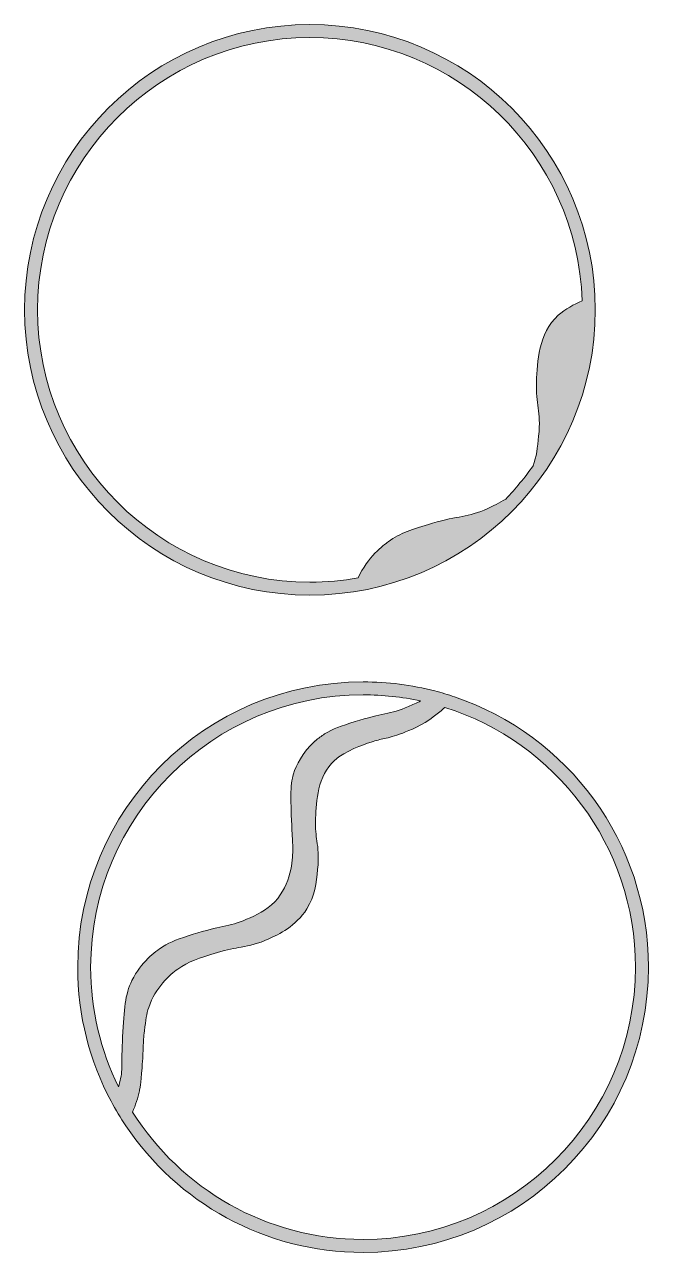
# Model space of a CAD drawing. Extents: x -1557 to 5989, y -1523 to 529.
# Drawn here: x 643 to 1677, y -1523 to 513 of the extents above; entities that cross this region are included whole.
import ezdxf

# ---------------------------------------------------------------- set-up
doc = ezdxf.new("R2010")
doc.units = 0
doc.header["$MEASUREMENT"] = 0
doc.layers.add('Layer 1', color=7, linetype='Continuous')

msp = doc.modelspace()

# ---------------------------------------------------------------- hatches: boundary and pattern name
at = {"layer": 'Layer 1', "true_color": 0xdf4c3a}
h = msp.add_hatch(color=13, dxfattribs=at)
h.dxf.hatch_style = 2
edge = h.paths.add_edge_path()
edge.add_spline(control_points=[(1116, 512.5), (854.8, 512.5), (643.1, 300.8), (643.1, 39.6), (643.1, -221.6), (854.8, -433.3), (1116, -433.3), (1377.2, -433.3), (1588.9, -221.6), (1588.9, 39.6), (1588.9, 300.8), (1377.2, 512.5), (1116, 512.5)], knot_values=[0, 0, 0, 0, 1, 1, 1, 2, 2, 2, 3, 3, 3, 4, 4, 4, 4], degree=3, periodic=1)
edge = h.paths.add_edge_path()
edge.add_spline(control_points=[(664.6, 39.6), (664.6, 288.5), (867.1, 491), (1116, 491), (1359.9, 491), (1559.2, 296.6), (1567.1, 54.6), (1553.5, 48.7), (1538.9, 40.9), (1527.5, 30.6), (1494.4, 0.9), (1492.8, -47.2), (1491.4, -79.1), (1489.7, -119.7), (1499.6, -125.8), (1495, -169.9), (1493.1, -188.1), (1491.4, -203.7), (1485.7, -219.1), (1472, -238.5), (1456.9, -256.9), (1440.4, -274), (1429.6, -281), (1419.1, -285.8), (1410.8, -289.7), (1377.3, -305.2), (1362.2, -301.1), (1318.9, -314.1), (1284.7, -324.3), (1265.9, -330.3), (1245.9, -344.7), (1238, -350.3), (1211.5, -370.4), (1195.9, -404.7), (1170, -409.4), (1143.3, -411.8), (1116, -411.8), (867.1, -411.8), (664.6, -209.3), (664.6, 39.6)], knot_values=[0, 0, 0, 0, 1, 1, 1, 2, 2, 2, 3, 3, 3, 4, 4, 4, 5, 5, 5, 6, 6, 6, 7, 7, 7, 8, 8, 8, 9, 9, 9, 10, 10, 10, 11, 11, 11, 12, 12, 12, 13, 13, 13, 13], degree=3, periodic=1)
at = {"layer": 'Layer 1', "true_color": 0xa8cbbc}
h = msp.add_hatch(color=9, dxfattribs=at)
h.dxf.hatch_style = 2
edge = h.paths.add_edge_path()
edge.add_spline(control_points=[(1355.8, -602), (1345, -598.3), (1334, -595), (1322.9, -592.1), (1284.9, -582.3), (1245.1, -577.1), (1204, -577.1), (942.8, -577.1), (731.1, -788.8), (731.1, -1050), (731.1, -1130.4), (751.1, -1206.1), (786.5, -1272.4), (794, -1286.4), (802.1, -1299.9), (810.9, -1313), (895.7, -1439.6), (1040.1, -1522.9), (1204, -1522.9), (1465.2, -1522.9), (1677, -1311.2), (1677, -1050), (1677, -841.9), (1542.5, -665.2), (1355.8, -602)], knot_values=[0, 0, 0, 0, 1, 1, 1, 2, 2, 2, 3, 3, 3, 4, 4, 4, 5, 5, 5, 6, 6, 6, 7, 7, 7, 8, 8, 8, 8], degree=3, periodic=1)
edge = h.paths.add_edge_path()
edge.add_spline(control_points=[(752.6, -1050), (752.6, -801.1), (955.1, -598.6), (1204, -598.6), (1236.7, -598.6), (1268.6, -602.1), (1299.3, -608.7), (1292.6, -612.3), (1285.9, -615.2), (1279.3, -618.1), (1264.3, -624.7), (1253.5, -627.1), (1239.9, -630), (1227.9, -632.7), (1212.9, -635.9), (1190.8, -643), (1167, -650.6), (1153.8, -654.8), (1140.3, -663.5), (1135, -666.9), (1129.9, -670.7), (1125.1, -674.7), (1125.1, -674.7), (1124.9, -674.9), (1124.9, -674.9), (1124.9, -674.9), (1124.8, -674.9), (1124.8, -674.9), (1102.9, -694.8), (1093.1, -715.7), (1088.7, -729.6), (1082.9, -748), (1084.1, -774.8), (1086.2, -823.4), (1086.8, -838), (1087.3, -844.3), (1087.6, -848.1), (1087.9, -851.7), (1087.9, -852.5), (1087.8, -855.8), (1087.8, -855.8), (1087.7, -856.9), (1087.7, -856.9), (1087, -872.1), (1085.3, -912.7), (1057.7, -941.5), (1043.4, -956.4), (1026.8, -963.7), (1010.8, -970.7), (995.9, -977.3), (985.6, -979.5), (971.4, -982.6), (959.4, -985.2), (944.4, -988.5), (922.4, -995.6), (898.5, -1003.2), (885.4, -1007.4), (871.8, -1016.1), (859.2, -1024.2), (835.9, -1042.2), (821.1, -1071.9), (809.4, -1095.4), (808.1, -1118.9), (805.6, -1165.6), (804.5, -1186.5), (804, -1206.2), (804.2, -1219.7), (803.5, -1229.9), (801.6, -1239.4), (798.6, -1248.3), (769.1, -1188.4), (752.6, -1121.1), (752.6, -1050)], knot_values=[0, 0, 0, 0, 1, 1, 1, 2, 2, 2, 3, 3, 3, 4, 4, 4, 5, 5, 5, 6, 6, 6, 7, 7, 7, 8, 8, 8, 9, 9, 9, 10, 10, 10, 11, 11, 11, 12, 12, 12, 13, 13, 13, 14, 14, 14, 15, 15, 15, 16, 16, 16, 17, 17, 17, 18, 18, 18, 19, 19, 19, 20, 20, 20, 21, 21, 21, 22, 22, 22, 23, 23, 23, 24, 24, 24, 24], degree=3, periodic=1)
edge = h.paths.add_edge_path()
edge.add_spline(control_points=[(1204, -1501.4), (1043.4, -1501.4), (902.1, -1417.1), (822.1, -1290.3), (826.9, -1278.8), (830.8, -1266.7), (833.4, -1255), (834, -1252), (835.6, -1244.9), (837.7, -1217), (839, -1200.9), (839.4, -1190.7), (839.7, -1182.6), (840.1, -1173.1), (840.4, -1166.3), (841.8, -1155.6), (841.8, -1155.6), (841.8, -1155.4), (841.8, -1155.4), (844, -1137), (845.2, -1127.8), (848.8, -1116.9), (860, -1083.6), (883.9, -1062.7), (897.1, -1053.1), (914.8, -1040.5), (931.7, -1035.1), (962.6, -1025.9), (979.1, -1020.9), (991.2, -1018.7), (1001.8, -1016.7), (1016.7, -1014), (1029.4, -1011.6), (1047.9, -1003.2), (1064.6, -995.4), (1092.5, -982.5), (1110.8, -953.3), (1124.2, -931.9), (1126.4, -910.7), (1128.7, -888.3), (1131.1, -865.4), (1129.3, -852.9), (1127.6, -840.8), (1126.2, -831), (1124.7, -820.9), (1125.4, -804.5), (1125.4, -804.5), (1125.4, -803.1), (1125.4, -803.1), (1126.7, -775.2), (1128.5, -732.9), (1156.6, -707.5), (1175.2, -690.8), (1203.7, -681.5), (1217.4, -677), (1226.4, -674.1), (1232.7, -672.6), (1238.9, -671.2), (1247.5, -669.3), (1255.6, -667.4), (1269.7, -662), (1281.5, -657.4), (1301.1, -649.8), (1322.6, -633.6), (1328.5, -629.2), (1334.1, -624.4), (1339.5, -619.4), (1522.4, -677.1), (1655.4, -848.3), (1655.4, -1050), (1655.4, -1298.9), (1452.9, -1501.4), (1204, -1501.4)], knot_values=[0, 0, 0, 0, 1, 1, 1, 2, 2, 2, 3, 3, 3, 4, 4, 4, 5, 5, 5, 6, 6, 6, 7, 7, 7, 8, 8, 8, 9, 9, 9, 10, 10, 10, 11, 11, 11, 12, 12, 12, 13, 13, 13, 14, 14, 14, 15, 15, 15, 16, 16, 16, 17, 17, 17, 18, 18, 18, 19, 19, 19, 20, 20, 20, 21, 21, 21, 22, 22, 22, 23, 23, 23, 24, 24, 24, 24], degree=3, periodic=1)

# ---------------------------------------------------------------- linework, layer by layer
at = {"layer": 'Layer 1', "lineweight": 0}
for points, knots in [([(1116, 512.5), (854.8, 512.5), (643.1, 300.8), (643.1, 39.6), (643.1, -221.6), (854.8, -433.3), (1116, -433.3), (1377.2, -433.3), (1588.9, -221.6), (1588.9, 39.6), (1588.9, 300.8), (1377.2, 512.5), (1116, 512.5)], [0, 0, 0, 0, 1, 1, 1, 2, 2, 2, 3, 3, 3, 4, 4, 4, 4]), ([(664.6, 39.6), (664.6, 288.5), (867.1, 491), (1116, 491), (1359.9, 491), (1559.2, 296.6), (1567.1, 54.6), (1553.5, 48.7), (1538.9, 40.9), (1527.5, 30.6), (1494.4, 0.9), (1492.8, -47.2), (1491.4, -79.1), (1489.7, -119.7), (1499.6, -125.8), (1495, -169.9), (1493.1, -188.1), (1491.4, -203.7), (1485.7, -219.1), (1472, -238.5), (1456.9, -256.9), (1440.4, -274), (1429.6, -281), (1419.1, -285.8), (1410.8, -289.7), (1377.3, -305.2), (1362.2, -301.1), (1318.9, -314.1), (1284.7, -324.3), (1265.9, -330.3), (1245.9, -344.7), (1238, -350.3), (1211.5, -370.4), (1195.9, -404.7), (1170, -409.4), (1143.3, -411.8), (1116, -411.8), (867.1, -411.8), (664.6, -209.3), (664.6, 39.6)], [0, 0, 0, 0, 1, 1, 1, 2, 2, 2, 3, 3, 3, 4, 4, 4, 5, 5, 5, 6, 6, 6, 7, 7, 7, 8, 8, 8, 9, 9, 9, 10, 10, 10, 11, 11, 11, 12, 12, 12, 13, 13, 13, 13]), ([(1355.8, -602), (1345, -598.3), (1334, -595), (1322.9, -592.1), (1284.9, -582.3), (1245.1, -577.1), (1204, -577.1), (942.8, -577.1), (731.1, -788.8), (731.1, -1050), (731.1, -1130.4), (751.1, -1206.1), (786.5, -1272.4), (794, -1286.4), (802.1, -1299.9), (810.9, -1313), (895.7, -1439.6), (1040.1, -1522.9), (1204, -1522.9), (1465.2, -1522.9), (1677, -1311.2), (1677, -1050), (1677, -841.9), (1542.5, -665.2), (1355.8, -602)], [0, 0, 0, 0, 1, 1, 1, 2, 2, 2, 3, 3, 3, 4, 4, 4, 5, 5, 5, 6, 6, 6, 7, 7, 7, 8, 8, 8, 8]), ([(752.6, -1050), (752.6, -801.1), (955.1, -598.6), (1204, -598.6), (1236.7, -598.6), (1268.6, -602.1), (1299.3, -608.7), (1292.6, -612.3), (1285.9, -615.2), (1279.3, -618.1), (1264.3, -624.7), (1253.5, -627.1), (1239.9, -630), (1227.9, -632.7), (1212.9, -635.9), (1190.8, -643), (1167, -650.6), (1153.8, -654.8), (1140.3, -663.5), (1135, -666.9), (1129.9, -670.7), (1125.1, -674.7), (1125.1, -674.7), (1124.9, -674.9), (1124.9, -674.9), (1124.9, -674.9), (1124.8, -674.9), (1124.8, -674.9), (1102.9, -694.8), (1093.1, -715.7), (1088.7, -729.6), (1082.9, -748), (1084.1, -774.8), (1086.2, -823.4), (1086.8, -838), (1087.3, -844.3), (1087.6, -848.1), (1087.9, -851.7), (1087.9, -852.5), (1087.8, -855.8), (1087.8, -855.8), (1087.7, -856.9), (1087.7, -856.9), (1087, -872.1), (1085.3, -912.7), (1057.7, -941.5), (1043.4, -956.4), (1026.8, -963.7), (1010.8, -970.7), (995.9, -977.3), (985.6, -979.5), (971.4, -982.6), (959.4, -985.2), (944.4, -988.5), (922.4, -995.6), (898.5, -1003.2), (885.4, -1007.4), (871.8, -1016.1), (859.2, -1024.2), (835.9, -1042.2), (821.1, -1071.9), (809.4, -1095.4), (808.1, -1118.9), (805.6, -1165.6), (804.5, -1186.5), (804, -1206.2), (804.2, -1219.7), (803.5, -1229.9), (801.6, -1239.4), (798.6, -1248.3), (769.1, -1188.4), (752.6, -1121.1), (752.6, -1050)], [0, 0, 0, 0, 1, 1, 1, 2, 2, 2, 3, 3, 3, 4, 4, 4, 5, 5, 5, 6, 6, 6, 7, 7, 7, 8, 8, 8, 9, 9, 9, 10, 10, 10, 11, 11, 11, 12, 12, 12, 13, 13, 13, 14, 14, 14, 15, 15, 15, 16, 16, 16, 17, 17, 17, 18, 18, 18, 19, 19, 19, 20, 20, 20, 21, 21, 21, 22, 22, 22, 23, 23, 23, 24, 24, 24, 24]), ([(1204, -1501.4), (1043.4, -1501.4), (902.1, -1417.1), (822.1, -1290.3), (826.9, -1278.8), (830.8, -1266.7), (833.4, -1255), (834, -1252), (835.6, -1244.9), (837.7, -1217), (839, -1200.9), (839.4, -1190.7), (839.7, -1182.6), (840.1, -1173.1), (840.4, -1166.3), (841.8, -1155.6), (841.8, -1155.6), (841.8, -1155.4), (841.8, -1155.4), (844, -1137), (845.2, -1127.8), (848.8, -1116.9), (860, -1083.6), (883.9, -1062.7), (897.1, -1053.1), (914.8, -1040.5), (931.7, -1035.1), (962.6, -1025.9), (979.1, -1020.9), (991.2, -1018.7), (1001.8, -1016.7), (1016.7, -1014), (1029.4, -1011.6), (1047.9, -1003.2), (1064.6, -995.4), (1092.5, -982.5), (1110.8, -953.3), (1124.2, -931.9), (1126.4, -910.7), (1128.7, -888.3), (1131.1, -865.4), (1129.3, -852.9), (1127.6, -840.8), (1126.2, -831), (1124.7, -820.9), (1125.4, -804.5), (1125.4, -804.5), (1125.4, -803.1), (1125.4, -803.1), (1126.7, -775.2), (1128.5, -732.9), (1156.6, -707.5), (1175.2, -690.8), (1203.7, -681.5), (1217.4, -677), (1226.4, -674.1), (1232.7, -672.6), (1238.9, -671.2), (1247.5, -669.3), (1255.6, -667.4), (1269.7, -662), (1281.5, -657.4), (1301.1, -649.8), (1322.6, -633.6), (1328.5, -629.2), (1334.1, -624.4), (1339.5, -619.4), (1522.4, -677.1), (1655.4, -848.3), (1655.4, -1050), (1655.4, -1298.9), (1452.9, -1501.4), (1204, -1501.4)], [0, 0, 0, 0, 1, 1, 1, 2, 2, 2, 3, 3, 3, 4, 4, 4, 5, 5, 5, 6, 6, 6, 7, 7, 7, 8, 8, 8, 9, 9, 9, 10, 10, 10, 11, 11, 11, 12, 12, 12, 13, 13, 13, 14, 14, 14, 15, 15, 15, 16, 16, 16, 17, 17, 17, 18, 18, 18, 19, 19, 19, 20, 20, 20, 21, 21, 21, 22, 22, 22, 23, 23, 23, 24, 24, 24, 24])]:
    msp.add_open_spline(points, degree=3, knots=knots, dxfattribs=at)

doc.saveas('drawing.dxf')
